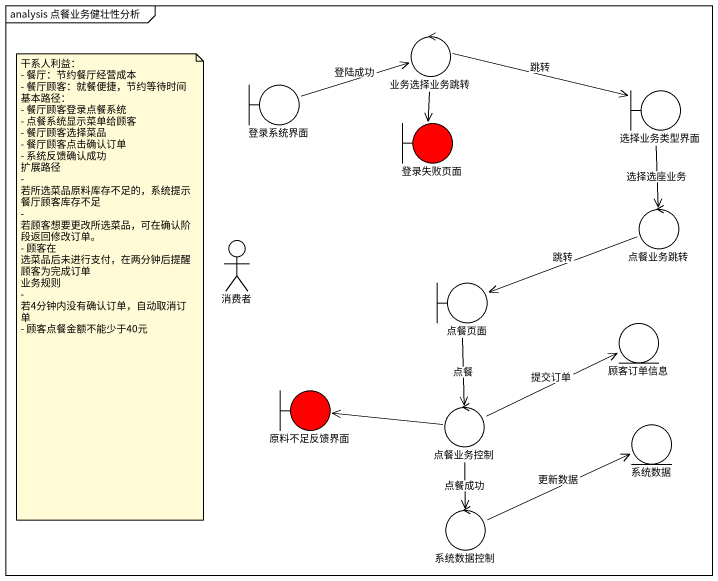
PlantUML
@startuml
mainframe analysis 点餐业务健壮性分析
control 业务选择业务跳转
boundary 登录系统界面
boundary 选择业务类型界面
boundary 登录失败页面 #FF0000
control 点餐业务跳转
actor 消费者
boundary 点餐页面
entity 顾客订单信息
boundary 原料不足反馈界面 #FF0000
control 点餐业务控制
entity 系统数据
control 系统数据控制
业务选择业务跳转 -right-> 选择业务类型界面 : 跳转
业务选择业务跳转 --> 登录失败页面
登录系统界面 -right-> 业务选择业务跳转 : 登陆成功
选择业务类型界面 --> 点餐业务跳转 : 选择选座业务
点餐业务跳转 -left-> 点餐页面 : 跳转
点餐页面 --> 点餐业务控制 : 点餐
点餐业务控制 -right-> 顾客订单信息 : 提交订单
点餐业务控制 -left-> 原料不足反馈界面
点餐业务控制 --> 系统数据控制 : 点餐成功
系统数据控制 -right-> 系统数据 : 更新数据
note as N1
  干系人利益：
  - 餐厅：节约餐厅经营成本
  - 餐厅顾客：就餐便捷，节约等待时间
  基本路径：
  - 餐厅顾客登录点餐系统
  - 点餐系统显示菜单给顾客
  - 餐厅顾客选择菜品
  - 餐厅顾客点击确认订单
  - 系统反馈确认成功
  扩展路径
  - 若所选菜品原料库存不足的，系统提示餐厅顾客库存不足
  - 若顾客想要更改所选菜品，可在确认阶段返回修改订单。
  - 顾客在 选菜品后未进行支付，在两分钟后提醒顾客为完成订单
  业务规则
  - 若4分钟内没有确认订单，自动取消订单
  - 顾客点餐金额不能少于40元
end note
@enduml
